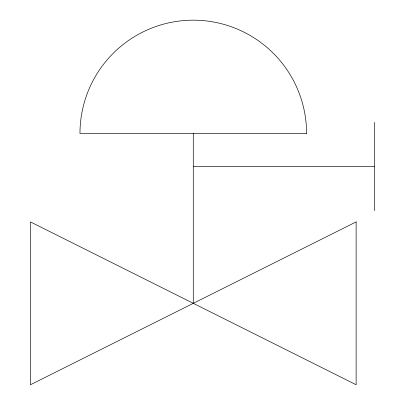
<?xml version="1.0" encoding="UTF-8"?>
<svg xmlns="http://www.w3.org/2000/svg" width="405" height="405" viewBox="0 0 405 405"><rect width="100%" height="100%" fill="white"/><g stroke="black" fill="none" stroke-linecap="round" stroke-linejoin="round"><path stroke-width="0.61" d="M193.276 166.516L374.574 166.516M374.574 122.406L374.574 210.625M193.276 133.478L193.276 303.325M356.132 221.899L30.426 384.75L30.426 221.899L356.132 384.75L356.132 221.899M306.58 133.478L79.972 133.478A113.304 113.304 0 0 1 193.276 20.174A113.304 113.304 0 0 1 306.58 133.478"/></g></svg>
